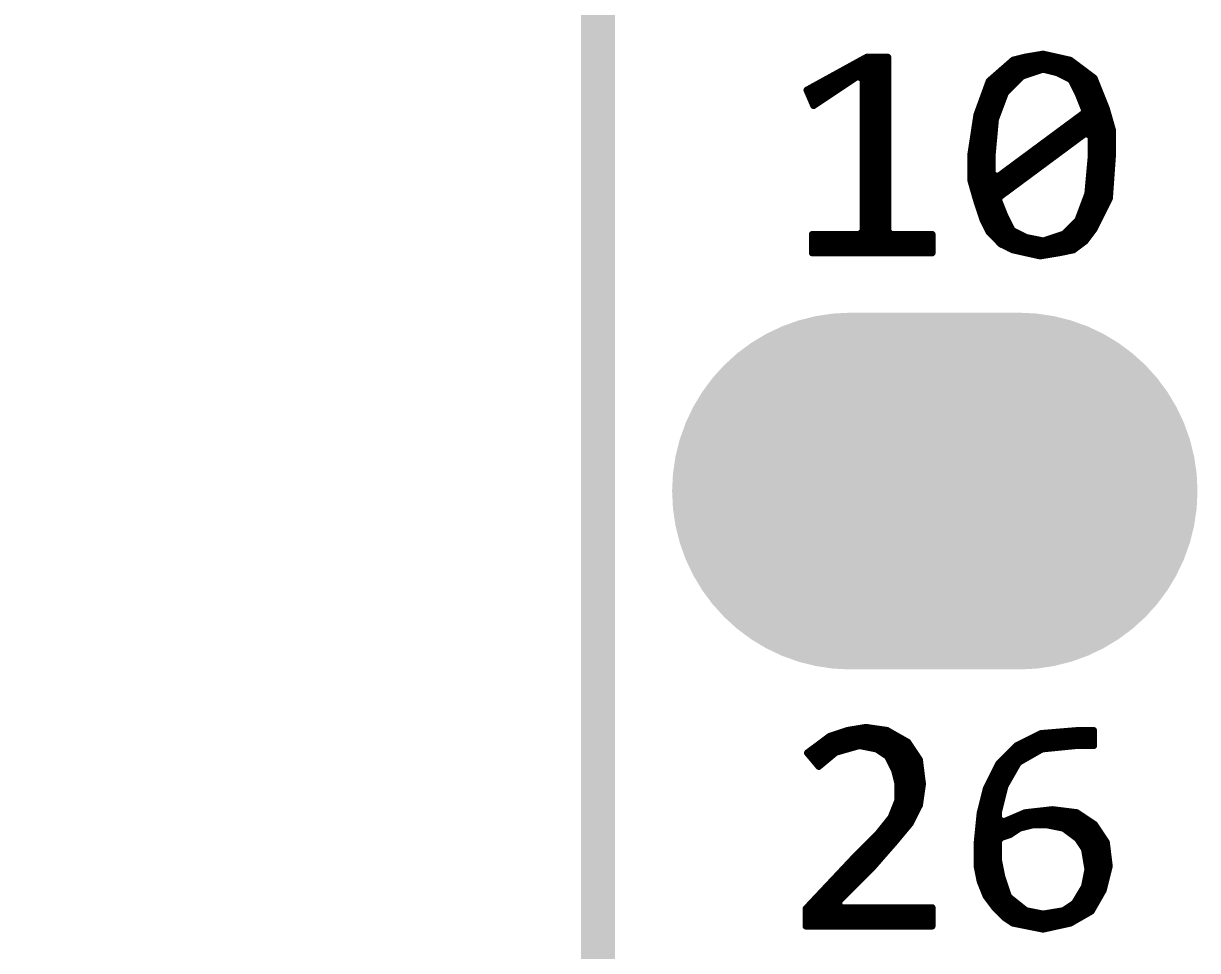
# Model space of a CAD drawing. Extents: x 18.8 to 58.3, y 22.4 to 94.7.
# Drawn here: x 23.234 to 27.661, y 47.752 to 51.249 of the extents above; entities that cross this region are included whole.
import ezdxf

# ---------------------------------------------------------------- set-up
doc = ezdxf.new("R2010")
doc.units = 0
doc.header["$MEASUREMENT"] = 0
doc.layers.get('0').update_dxf_attribs({"linetype": 'CONTINUOUS'})
doc.layers.get('Defpoints').update_dxf_attribs({"linetype": 'CONTINUOUS'})
doc.layers.add('SILKTOP_PHO', color=251, linetype='CONTINUOUS')
doc.layers.add('SOLDERTOP_PHO', color=7, linetype='CONTINUOUS')
doc.styles.get("Standard").update_dxf_attribs({"font": 'arial.ttf'})
doc.dimstyles.get("Standard").update_dxf_attribs({"dimtxt": 1.5, "dimasz": 1.5, "dimexe": 0.18, "dimexo": 0, "dimgap": 0.5, "dimtad": 0, "dimtih": 1, "dimtoh": 1, "dimzin": 0, "dimdsep": 46, "dimtxsty": 'Standard', "dimcen": 0.09, "dimadec": 0, "dimazin": 0, "dimtfac": 1, "dimtofl": 0, "dimtmove": 2, "dimatfit": 3, "dimfxl": 1, "dimtolj": 1, "dimtzin": 0, "dimarcsym": 0})

# ---------------------------------------------------------------- blocks, each defined once
blk = doc.blocks.new('ROUND_1')
at = {"const_width": 0.0127}
blk.add_lwpolyline([(-0.00635, 0, 1), (0.00635, 0, 1)], format="xyb", close=True, dxfattribs=at)
blk = doc.blocks.new('OBLONG_245')
at = {"const_width": 1.3462}
blk.add_lwpolyline([(0.3175, 0), (-0.3175, 0)], dxfattribs=at)
at = {"const_width": 0.6731}
for points in [[(-0.65405, 0, 1), (0.01905, 0, 1)], [(-0.01905, 0, 1), (0.65405, 0, 1)]]:
    blk.add_lwpolyline(points, format="xyb", close=True, dxfattribs=at)
blk = doc.blocks.new('*D70')
at = {"color": 0, "linetype": 'Continuous', "lineweight": -2}
for p, q in [((25.9319, 79.0001), (21.1826, 79.0001)), ((21.3626, 77.5001), (21.3626, 53.4664)), ((21.3626, 26.9), (21.3626, 50.9337)), ((25.9319, 25.4), (21.1826, 25.4))]:
    blk.add_line(p, q, dxfattribs=at)
at = {"color": 0, "linetype": 'Continuous'}
for points in [[(21.1126, 77.5001), (21.6126, 77.5001), (21.3626, 79.0001)], [(21.1126, 26.9), (21.6126, 26.9), (21.3626, 25.4)]]:
    blk.add_solid(points, dxfattribs=at)
at = {"layer": 'Defpoints', "color": 0, "linetype": 'Continuous'}
for p in [(25.9319, 79.0001), (21.3626, 25.4), (25.9319, 25.4)]:
    blk.add_point(p, dxfattribs=at)
at = {"color": 0, "linetype": 'Continuous', "insert": (21.3626, 52.2), "char_height": 1.5, "attachment_point": 5}
blk.add_mtext('\\A1;53.60', dxfattribs=at)

msp = doc.modelspace()

# ---------------------------------------------------------------- linework, layer by layer
at = {"layer": 'SILKTOP_PHO'}
for points, const_width in [([(25.4, 78.49997), (25.4, 25.900126)], 0.127), ([(26.413206, 51.122326), (26.1874, 50.99812)], 0.0254), ([(26.492962, 51.122326), (26.413206, 51.122326)], 0.0254), ([(26.416, 50.38344), (26.416, 51.122326)], 0.0254), ([(26.4414, 50.38344), (26.4414, 51.122326)], 0.0254), ([(26.4668, 50.38344), (26.4668, 51.122326)], 0.0254), ([(26.4922, 50.38344), (26.4922, 51.122326)], 0.0254), ([(26.492962, 50.466244), (26.492962, 51.122326)], 0.0254), ([(27.009598, 51.12258), (26.965402, 51.111404)], 0.0254), ([(27.0002, 51.05019), (27.0002, 51.12004)], 0.0254), ([(27.078432, 51.13401), (27.009598, 51.12258)], 0.0254), ([(27.0256, 51.05908), (27.0256, 51.12512)], 0.0254), ([(27.051, 51.067462), (27.051, 51.129438)], 0.0254), ([(27.0764, 51.075844), (27.0764, 51.133502)], 0.0254), ([(27.180794, 51.11115), (27.078432, 51.13401)], 0.0254), ([(27.1018, 51.07051), (27.1018, 51.128676)], 0.0254), ([(27.1272, 51.06416), (27.1272, 51.123088)], 0.0254), ([(26.3398, 51.023774), (26.3398, 51.081686)], 0.0254), ([(26.3652, 51.040792), (26.3652, 51.095656)], 0.0254), ([(26.3906, 51.051206), (26.3906, 51.109626)], 0.0254), ([(26.965402, 51.111404), (26.87447, 51.031902)], 0.0254), ([(26.924, 50.95367), (26.924, 51.075336)], 0.0254), ([(26.9494, 50.999644), (26.9494, 51.097434)], 0.0254), ([(26.9748, 51.025044), (26.9748, 51.11369)], 0.0254), ([(27.002994, 51.05146), (27.074622, 51.075336)], 0.0254), ([(27.074622, 51.075336), (27.081734, 51.07559)], 0.0254), ([(27.081734, 51.07559), (27.129486, 51.063652)], 0.0254), ([(27.1526, 51.052476), (27.1526, 51.1175)], 0.0254), ([(27.178, 51.039776), (27.178, 51.111658)], 0.0254), ([(27.271218, 51.043332), (27.180794, 51.11115)], 0.0254), ([(27.2034, 50.997358), (27.2034, 51.094132)], 0.0254), ([(27.2288, 50.93716), (27.2288, 51.075082)], 0.0254), ([(26.2128, 50.938938), (26.37917, 51.049936)], 0.0254), ([(26.2636, 50.972974), (26.2636, 51.039776)], 0.0254), ([(26.289, 50.989992), (26.289, 51.053746)], 0.0254), ([(26.3144, 51.006756), (26.3144, 51.067716)], 0.0254), ([(26.37917, 51.049936), (26.398728, 51.039522)], 0.0254), ([(26.398728, 51.039522), (26.398728, 50.466244)], 0.0254), ([(26.87447, 51.031902), (26.828242, 50.904902)], 0.0254), ([(26.8986, 50.882296), (26.8986, 51.052984)], 0.0254), ([(26.938478, 50.988722), (26.998168, 51.048412)], 0.0254), ([(26.998168, 51.048412), (27.002994, 51.05146)], 0.0254), ([(27.129486, 51.063652), (27.132026, 51.062636)], 0.0254), ([(27.132026, 51.062636), (27.179778, 51.03876)], 0.0254), ([(27.179778, 51.03876), (27.18562, 51.033172)], 0.0254), ([(27.18562, 51.033172), (27.209496, 50.98542)], 0.0254), ([(27.2542, 50.834036), (27.2542, 51.056032)], 0.0254), ([(27.317446, 50.927762), (27.271218, 51.043332)], 0.0254), ([(26.1874, 50.99812), (26.2128, 50.938938)], 0.0254), ([(26.2128, 50.939192), (26.2128, 51.011836)], 0.0254), ([(26.2382, 50.955956), (26.2382, 51.025806)], 0.0254), ([(26.8732, 50.463958), (26.8732, 51.028346)], 0.0254), ([(26.93543, 50.98415), (26.938478, 50.988722)], 0.0254), ([(27.2796, 50.490628), (27.2796, 51.02225)], 0.0254), ([(26.8478, 50.518568), (26.8478, 50.958496)], 0.0254), ([(26.899616, 50.888646), (26.93543, 50.98415)], 0.0254), ([(27.209496, 50.98542), (27.20975, 50.984404)], 0.0254), ([(27.20975, 50.984404), (27.233626, 50.924714)], 0.0254), ([(27.305, 50.541428), (27.305, 50.95875)], 0.0254), ([(26.828242, 50.904902), (26.804874, 50.751994)], 0.0254), ([(27.229562, 50.909728), (26.907236, 50.670968)], 0.0254), ([(27.2288, 50.827686), (27.2288, 50.90922)], 0.0254), ([(27.234642, 50.919888), (27.229562, 50.909728)], 0.0254), ([(27.233626, 50.924714), (27.234642, 50.919888)], 0.0254), ([(27.34056, 50.846482), (27.317446, 50.927762)], 0.0254), ([(26.8224, 50.597562), (26.8224, 50.866294)], 0.0254), ([(26.886916, 50.754026), (26.898854, 50.885344)], 0.0254), ([(26.898854, 50.885344), (26.899616, 50.888646)], 0.0254), ([(27.178, 50.790094), (27.178, 50.871628)], 0.0254), ([(27.2034, 50.80889), (27.2034, 50.890424)], 0.0254), ([(27.3304, 50.610516), (27.3304, 50.882296)], 0.0254), ([(26.915872, 50.595784), (27.238198, 50.834798)], 0.0254), ([(27.1018, 50.733706), (27.1018, 50.81524)], 0.0254), ([(27.1272, 50.752502), (27.1272, 50.834036)], 0.0254), ([(27.1526, 50.771298), (27.1526, 50.852832)], 0.0254), ([(27.238198, 50.834798), (27.258518, 50.824384)], 0.0254), ([(27.258518, 50.824384), (27.258518, 50.740818)], 0.0254), ([(27.34056, 50.753264), (27.34056, 50.846482)], 0.0254), ([(27.051, 50.69586), (27.051, 50.777648)], 0.0254), ([(27.0764, 50.714656), (27.0764, 50.796444)], 0.0254), ([(26.804874, 50.751994), (26.804874, 50.65903)], 0.0254), ([(26.886916, 50.752756), (26.886916, 50.754026)], 0.0254), ([(26.886916, 50.681128), (26.886916, 50.752756)], 0.0254), ([(26.9748, 50.639472), (26.9748, 50.721006)], 0.0254), ([(27.0002, 50.658268), (27.0002, 50.740056)], 0.0254), ([(27.0256, 50.677064), (27.0256, 50.758852)], 0.0254), ([(27.258518, 50.739802), (27.24658, 50.608484)], 0.0254), ([(27.258518, 50.740818), (27.258518, 50.739802)], 0.0254), ([(27.328876, 50.58918), (27.34056, 50.753264)], 0.0254), ([(26.907236, 50.670968), (26.886916, 50.681128)], 0.0254), ([(26.924, 50.60188), (26.924, 50.683414)], 0.0254), ([(26.9494, 50.620676), (26.9494, 50.70221)], 0.0254), ([(27.2542, 50.45075), (27.2542, 50.692558)], 0.0254), ([(26.804874, 50.65903), (26.828242, 50.577496)], 0.0254), ([(26.8986, 50.437542), (26.8986, 50.668428)], 0.0254), ([(26.910792, 50.585624), (26.915872, 50.595784)], 0.0254), ([(27.245818, 50.605182), (27.210004, 50.509678)], 0.0254), ([(27.24658, 50.608484), (27.245818, 50.605182)], 0.0254), ([(27.27071, 50.473102), (27.328876, 50.58918)], 0.0254), ([(26.828242, 50.577496), (26.85161, 50.506884)], 0.0254), ([(26.911554, 50.581052), (26.910792, 50.585624)], 0.0254), ([(26.93543, 50.521362), (26.911554, 50.581052)], 0.0254), ([(26.924, 50.414428), (26.924, 50.550064)], 0.0254), ([(27.2288, 50.42154), (27.2288, 50.559716)], 0.0254), ([(26.85161, 50.506884), (26.874216, 50.461926)], 0.0254), ([(26.935938, 50.520346), (26.93543, 50.521362)], 0.0254), ([(26.959814, 50.472594), (26.935938, 50.520346)], 0.0254), ([(27.206956, 50.505106), (27.159204, 50.457354)], 0.0254), ([(27.2034, 50.40249), (27.2034, 50.501296)], 0.0254), ([(27.210004, 50.509678), (27.206956, 50.505106)], 0.0254), ([(26.398728, 50.466244), (26.386028, 50.453544)], 0.0254), ([(26.505662, 50.453544), (26.492962, 50.466244)], 0.0254), ([(26.874216, 50.461926), (26.91892, 50.416968)], 0.0254), ([(26.9494, 50.401728), (26.9494, 50.493422)], 0.0254), ([(26.965656, 50.466752), (26.959814, 50.472594)], 0.0254), ([(27.013408, 50.442876), (26.965656, 50.466752)], 0.0254), ([(26.9748, 50.39233), (26.9748, 50.46218)], 0.0254), ([(27.159204, 50.457354), (27.154378, 50.454306)], 0.0254), ([(27.178, 50.391568), (27.178, 50.475896)], 0.0254), ([(27.236674, 50.427636), (27.27071, 50.473102)], 0.0254), ([(26.386028, 50.453544), (26.20772, 50.453544)], 0.0254), ([(26.20772, 50.453544), (26.20772, 50.38344)], 0.0254), ([(26.2128, 50.38344), (26.2128, 50.453544)], 0.0254), ([(26.2382, 50.38344), (26.2382, 50.453544)], 0.0254), ([(26.2636, 50.38344), (26.2636, 50.453544)], 0.0254), ([(26.289, 50.38344), (26.289, 50.453544)], 0.0254), ([(26.3144, 50.38344), (26.3144, 50.453544)], 0.0254), ([(26.3398, 50.38344), (26.3398, 50.453544)], 0.0254), ([(26.3652, 50.38344), (26.3652, 50.453544)], 0.0254), ([(26.3906, 50.38344), (26.3906, 50.454306)], 0.0254), ([(26.660094, 50.453544), (26.505662, 50.453544)], 0.0254), ([(26.5176, 50.38344), (26.5176, 50.453544)], 0.0254), ([(26.543, 50.38344), (26.543, 50.453544)], 0.0254), ([(26.5684, 50.38344), (26.5684, 50.453544)], 0.0254), ([(26.5938, 50.38344), (26.5938, 50.453544)], 0.0254), ([(26.6192, 50.38344), (26.6192, 50.453544)], 0.0254), ([(26.6446, 50.38344), (26.6446, 50.453544)], 0.0254), ([(26.660094, 50.38344), (26.660094, 50.453544)], 0.0254), ([(26.91892, 50.416968), (26.963624, 50.39487)], 0.0254), ([(27.0002, 50.386488), (27.0002, 50.44948)], 0.0254), ([(27.016456, 50.44186), (27.013408, 50.442876)], 0.0254), ([(27.076146, 50.429922), (27.016456, 50.44186)], 0.0254), ([(27.0256, 50.3809), (27.0256, 50.440082)], 0.0254), ([(27.051, 50.375312), (27.051, 50.435002)], 0.0254), ([(27.08275, 50.43043), (27.076146, 50.429922)], 0.0254), ([(27.0764, 50.37328), (27.0764, 50.429922)], 0.0254), ([(27.154378, 50.454306), (27.08275, 50.43043)], 0.0254), ([(27.1018, 50.377598), (27.1018, 50.43678)], 0.0254), ([(27.1272, 50.381662), (27.1272, 50.445162)], 0.0254), ([(27.1526, 50.386488), (27.1526, 50.453544)], 0.0254), ([(27.192732, 50.394616), (27.236674, 50.427636)], 0.0254), ([(26.20772, 50.38344), (26.660094, 50.38344)], 0.0254), ([(26.963624, 50.39487), (27.067002, 50.371756)], 0.0254), ([(27.067002, 50.371756), (27.13609, 50.383186)], 0.0254), ([(27.13609, 50.383186), (27.192732, 50.394616)], 0.0254), ([(26.272744, 48.55972), (26.189432, 48.497236)], 0.0254), ([(26.2636, 48.471582), (26.2636, 48.552862)], 0.0254), ([(26.341578, 48.58258), (26.272744, 48.55972)], 0.0254), ([(26.289, 48.492664), (26.289, 48.565054)], 0.0254), ([(26.3144, 48.504094), (26.3144, 48.573436)], 0.0254), ([(26.3398, 48.511206), (26.3398, 48.582072)], 0.0254), ([(26.410158, 48.59401), (26.341578, 48.58258)], 0.0254), ([(26.3652, 48.518572), (26.3652, 48.58639)], 0.0254), ([(26.3906, 48.523398), (26.3906, 48.590708)], 0.0254), ([(26.489406, 48.58258), (26.410158, 48.59401)], 0.0254), ([(26.416, 48.518318), (26.416, 48.593248)], 0.0254), ([(26.4414, 48.513238), (26.4414, 48.589438)], 0.0254), ([(26.4668, 48.500792), (26.4668, 48.585882)], 0.0254), ([(26.5684, 48.537622), (26.489406, 48.58258)], 0.0254), ([(26.4922, 48.482504), (26.4922, 48.581056)], 0.0254), ([(26.5176, 48.431704), (26.5176, 48.566578)], 0.0254), ([(26.543, 48.189388), (26.543, 48.5521)], 0.0254), ([(27.070304, 48.570642), (26.97861, 48.524668)], 0.0254), ([(27.051, 48.498252), (27.051, 48.56099)], 0.0254), ([(27.210512, 48.582326), (27.070304, 48.570642)], 0.0254), ([(27.0764, 48.511968), (27.0764, 48.57115)], 0.0254), ([(27.1018, 48.514508), (27.1018, 48.573182)], 0.0254), ([(27.1272, 48.517048), (27.1272, 48.575214)], 0.0254), ([(27.1526, 48.519588), (27.1526, 48.5775)], 0.0254), ([(27.178, 48.522128), (27.178, 48.579532)], 0.0254), ([(27.2034, 48.52416), (27.2034, 48.581564)], 0.0254), ([(27.268932, 48.582326), (27.210512, 48.582326)], 0.0254), ([(27.2288, 48.52416), (27.2288, 48.582326)], 0.0254), ([(27.2542, 48.52416), (27.2542, 48.582326)], 0.0254), ([(27.268932, 48.52416), (27.268932, 48.582326)], 0.0254), ([(26.2128, 48.469296), (26.2128, 48.514762)], 0.0254), ([(26.2382, 48.450246), (26.2382, 48.533812)], 0.0254), ([(26.29916, 48.499776), (26.382726, 48.523652)], 0.0254), ([(26.382726, 48.523652), (26.388568, 48.523906)], 0.0254), ([(26.388568, 48.523906), (26.448258, 48.511968)], 0.0254), ([(26.448258, 48.511968), (26.45283, 48.509936)], 0.0254), ([(26.45283, 48.509936), (26.488644, 48.48606)], 0.0254), ([(26.612596, 48.471074), (26.5684, 48.537622)], 0.0254), ([(26.5684, 48.219868), (26.5684, 48.537368)], 0.0254), ([(26.97861, 48.524668), (26.91003, 48.456088)], 0.0254), ([(26.9748, 48.44161), (26.9748, 48.520858)], 0.0254), ([(26.98877, 48.462692), (27.072336, 48.510444)], 0.0254), ([(27.0002, 48.469296), (27.0002, 48.53559)], 0.0254), ([(27.0256, 48.483774), (27.0256, 48.54829)], 0.0254), ([(27.072336, 48.510444), (27.077416, 48.511968)], 0.0254), ([(27.077416, 48.511968), (27.196796, 48.523906)], 0.0254), ([(27.196796, 48.523906), (27.198066, 48.52416)], 0.0254), ([(27.198066, 48.52416), (27.268932, 48.52416)], 0.0254), ([(26.189432, 48.497236), (26.232612, 48.445674)], 0.0254), ([(26.232612, 48.445674), (26.294334, 48.497236)], 0.0254), ([(26.294334, 48.497236), (26.29916, 48.499776)], 0.0254), ([(26.488644, 48.48606), (26.492962, 48.481234)], 0.0254), ([(26.492962, 48.481234), (26.516838, 48.433482)], 0.0254), ([(26.5938, 48.26254), (26.5938, 48.499268)], 0.0254), ([(26.624026, 48.380142), (26.612596, 48.471074)], 0.0254), ([(26.924, 48.327056), (26.924, 48.470058)], 0.0254), ([(26.9494, 48.39716), (26.9494, 48.495458)], 0.0254), ([(26.516838, 48.433482), (26.517854, 48.430942)], 0.0254), ([(26.517854, 48.430942), (26.529792, 48.38319)], 0.0254), ([(26.6192, 48.346106), (26.6192, 48.419004)], 0.0254), ([(26.91003, 48.456088), (26.863802, 48.363632)], 0.0254), ([(26.8986, 47.90948), (26.8986, 48.433228)], 0.0254), ([(26.936192, 48.3743), (26.983944, 48.457866)], 0.0254), ([(26.983944, 48.457866), (26.98877, 48.462692)], 0.0254), ([(26.529792, 48.38319), (26.5303, 48.379888)], 0.0254), ([(26.5303, 48.379888), (26.5303, 48.320198)], 0.0254), ([(26.612596, 48.300132), (26.624026, 48.380142)], 0.0254), ([(26.8732, 47.942754), (26.8732, 48.382428)], 0.0254), ([(26.934922, 48.371252), (26.936192, 48.3743)], 0.0254), ([(26.863802, 48.363632), (26.840434, 48.270414)], 0.0254), ([(26.911046, 48.275494), (26.934922, 48.371252)], 0.0254), ([(26.529284, 48.315626), (26.505408, 48.255936)], 0.0254), ([(26.5176, 48.158908), (26.5176, 48.286416)], 0.0254), ([(26.5303, 48.320198), (26.529284, 48.315626)], 0.0254), ([(26.578306, 48.231806), (26.612596, 48.300132)], 0.0254), ([(26.8478, 47.994316), (26.8478, 48.299624)], 0.0254), ([(26.50363, 48.252634), (26.455878, 48.192944)], 0.0254), ([(26.505408, 48.255936), (26.50363, 48.252634)], 0.0254), ([(26.840434, 48.270414), (26.82875, 48.152558)], 0.0254), ([(26.910792, 48.272446), (26.911046, 48.275494)], 0.0254), ([(26.910792, 48.24857), (26.910792, 48.272446)], 0.0254), ([(26.928572, 48.236886), (26.910792, 48.24857)], 0.0254), ([(27.01036, 48.271938), (26.928572, 48.236886)], 0.0254), ([(26.9494, 48.187102), (26.9494, 48.24603)], 0.0254), ([(26.9748, 48.202596), (26.9748, 48.256952)], 0.0254), ([(27.0002, 48.215296), (27.0002, 48.26762)], 0.0254), ([(27.1145, 48.283622), (27.01036, 48.271938)], 0.0254), ([(27.0256, 48.221646), (27.0256, 48.273716)], 0.0254), ([(27.051, 48.225456), (27.051, 48.27651)], 0.0254), ([(27.0764, 48.225456), (27.0764, 48.279304)], 0.0254), ([(27.1018, 48.223678), (27.1018, 48.282352)], 0.0254), ([(27.205432, 48.272192), (27.1145, 48.283622)], 0.0254), ([(27.1272, 48.218598), (27.1272, 48.282098)], 0.0254), ([(27.1526, 48.213518), (27.1526, 48.278796)], 0.0254), ([(27.178, 48.195992), (27.178, 48.275748)], 0.0254), ([(27.2034, 48.176942), (27.2034, 48.272446)], 0.0254), ([(27.272488, 48.227488), (27.205432, 48.272192)], 0.0254), ([(27.2288, 48.14189), (27.2288, 48.256698)], 0.0254), ([(26.4668, 48.100742), (26.4668, 48.20666)], 0.0254), ([(26.4922, 48.129952), (26.4922, 48.23841)], 0.0254), ([(26.519632, 48.161448), (26.578306, 48.231806)], 0.0254), ([(26.924, 48.17872), (26.924, 48.23587)], 0.0254), ([(26.953718, 48.188626), (26.988008, 48.211486)], 0.0254), ([(26.988008, 48.211486), (26.992072, 48.213264)], 0.0254), ([(26.992072, 48.213264), (27.039824, 48.225202)], 0.0254), ([(27.039824, 48.225202), (27.042872, 48.225456)], 0.0254), ([(27.042872, 48.225456), (27.090624, 48.225456)], 0.0254), ([(27.090624, 48.225456), (27.093164, 48.225202)], 0.0254), ([(27.093164, 48.225202), (27.152854, 48.213264)], 0.0254), ([(27.152854, 48.213264), (27.157934, 48.210978)], 0.0254), ([(27.157934, 48.210978), (27.205686, 48.175164)], 0.0254), ([(27.2542, 47.896272), (27.2542, 48.23968)], 0.0254), ([(27.317192, 48.160432), (27.272488, 48.227488)], 0.0254), ([(27.2796, 47.933356), (27.2796, 48.21682)], 0.0254), ([(26.454862, 48.191928), (26.371296, 48.108362)], 0.0254), ([(26.416, 48.045624), (26.416, 48.153066)], 0.0254), ([(26.436574, 48.066198), (26.519632, 48.161448)], 0.0254), ([(26.4414, 48.071786), (26.4414, 48.178466)], 0.0254), ([(26.455878, 48.192944), (26.454862, 48.191928)], 0.0254), ([(26.910792, 48.165004), (26.919428, 48.177196)], 0.0254), ([(26.910792, 48.093376), (26.910792, 48.165004)], 0.0254), ([(26.919428, 48.177196), (26.953718, 48.188626)], 0.0254), ([(27.205686, 48.175164), (27.208734, 48.172116)], 0.0254), ([(27.208734, 48.172116), (27.23261, 48.136302)], 0.0254), ([(27.305, 47.977806), (27.305, 48.17872)], 0.0254), ([(27.328368, 48.070262), (27.317192, 48.160432)], 0.0254), ([(26.3906, 48.020224), (26.3906, 48.127666)], 0.0254), ([(26.82875, 48.152558), (26.82875, 48.07077)], 0.0254), ([(27.23261, 48.136302), (27.234388, 48.131222)], 0.0254), ([(27.234388, 48.131222), (27.246326, 48.059594)], 0.0254), ([(26.371296, 48.108362), (26.183844, 47.909226)], 0.0254), ([(26.30551, 47.935134), (26.436574, 48.066198)], 0.0254), ([(26.3398, 47.969424), (26.3398, 48.074834)], 0.0254), ([(26.3652, 47.994824), (26.3652, 48.102012)], 0.0254), ([(26.82875, 48.07077), (26.84018, 48.013366)], 0.0254), ([(26.911046, 48.090836), (26.910792, 48.093376)], 0.0254), ([(26.922984, 48.031146), (26.911046, 48.090836)], 0.0254), ([(27.305508, 47.978822), (27.328368, 48.070262)], 0.0254), ([(26.289, 47.84344), (26.289, 48.020986)], 0.0254), ([(26.3144, 47.944024), (26.3144, 48.04791)], 0.0254), ([(26.923238, 48.029622), (26.922984, 48.031146)], 0.0254), ([(26.947114, 47.957994), (26.923238, 48.029622)], 0.0254), ([(26.924, 47.88408), (26.924, 48.027844)], 0.0254), ([(27.246326, 48.055022), (27.234388, 47.995332)], 0.0254), ([(27.246326, 48.059594), (27.24658, 48.057562)], 0.0254), ([(27.24658, 48.057562), (27.246326, 48.055022)], 0.0254), ([(26.2636, 47.84344), (26.2636, 47.994062)], 0.0254), ([(26.84018, 48.013366), (26.86304, 47.95647)], 0.0254), ([(27.232864, 47.991268), (27.19705, 47.931578)], 0.0254), ([(27.2288, 47.881794), (27.2288, 47.984664)], 0.0254), ([(27.234388, 47.995332), (27.232864, 47.991268)], 0.0254), ([(27.260296, 47.899828), (27.305508, 47.978822)], 0.0254), ([(26.2128, 47.84344), (26.2128, 47.93996)], 0.0254), ([(26.2382, 47.84344), (26.2382, 47.966884)], 0.0254), ([(26.3144, 47.913544), (26.30551, 47.935134)], 0.0254), ([(26.86304, 47.95647), (26.89733, 47.91075)], 0.0254), ([(26.951432, 47.952152), (26.947114, 47.957994)], 0.0254), ([(26.9494, 47.864522), (26.9494, 47.954184)], 0.0254), ([(27.011122, 47.9044), (26.951432, 47.952152)], 0.0254), ([(26.9748, 47.852584), (26.9748, 47.933356)], 0.0254), ([(27.19705, 47.931578), (27.19324, 47.927768)], 0.0254), ([(27.2034, 47.867062), (27.2034, 47.942246)], 0.0254), ([(26.183844, 47.909226), (26.183844, 47.84344)], 0.0254), ([(26.1874, 47.84344), (26.1874, 47.913036)], 0.0254), ([(26.660094, 47.913544), (26.3144, 47.913544)], 0.0254), ([(26.3144, 47.84344), (26.3144, 47.913544)], 0.0254), ([(26.3398, 47.84344), (26.3398, 47.913544)], 0.0254), ([(26.3652, 47.84344), (26.3652, 47.913544)], 0.0254), ([(26.3906, 47.84344), (26.3906, 47.913544)], 0.0254), ([(26.416, 47.84344), (26.416, 47.913544)], 0.0254), ([(26.4414, 47.84344), (26.4414, 47.913544)], 0.0254), ([(26.4668, 47.84344), (26.4668, 47.913544)], 0.0254), ([(26.4922, 47.84344), (26.4922, 47.913544)], 0.0254), ([(26.5176, 47.84344), (26.5176, 47.913544)], 0.0254), ([(26.543, 47.84344), (26.543, 47.913544)], 0.0254), ([(26.5684, 47.84344), (26.5684, 47.913544)], 0.0254), ([(26.5938, 47.84344), (26.5938, 47.913544)], 0.0254), ([(26.6192, 47.84344), (26.6192, 47.913544)], 0.0254), ([(26.6446, 47.84344), (26.6446, 47.913544)], 0.0254), ([(26.660094, 47.84344), (26.660094, 47.913544)], 0.0254), ([(26.89733, 47.91075), (26.93162, 47.87646)], 0.0254), ([(27.0002, 47.847504), (27.0002, 47.913036)], 0.0254), ([(27.016456, 47.90186), (27.011122, 47.9044)], 0.0254), ([(27.076146, 47.889922), (27.016456, 47.90186)], 0.0254), ([(27.0256, 47.842424), (27.0256, 47.900082)], 0.0254), ([(27.051, 47.837344), (27.051, 47.895002)], 0.0254), ([(27.080718, 47.889922), (27.076146, 47.889922)], 0.0254), ([(27.0764, 47.832264), (27.0764, 47.889922)], 0.0254), ([(27.152346, 47.90186), (27.080718, 47.889922)], 0.0254), ([(27.1018, 47.836836), (27.1018, 47.893478)], 0.0254), ([(27.1272, 47.842678), (27.1272, 47.897542)], 0.0254), ([(27.157426, 47.903892), (27.152346, 47.90186)], 0.0254), ([(27.1526, 47.848266), (27.1526, 47.90186)], 0.0254), ([(27.19324, 47.927768), (27.157426, 47.903892)], 0.0254), ([(27.178, 47.853854), (27.178, 47.917608)], 0.0254), ([(27.181556, 47.854616), (27.260296, 47.899828)], 0.0254), ([(26.183844, 47.84344), (26.660094, 47.84344)], 0.0254), ([(26.93162, 47.87646), (26.964132, 47.854616)], 0.0254), ([(26.964132, 47.854616), (27.078432, 47.831756)], 0.0254), ([(27.078432, 47.831756), (27.181556, 47.854616)], 0.0254)]:
    msp.add_lwpolyline(points, dxfattribs=dict(at, const_width=const_width))
at = {"layer": 'SOLDERTOP_PHO', "const_width": 0.127}
msp.add_lwpolyline([(25.4, 78.49997), (25.4, 25.900126)], dxfattribs=at)

# ---------------------------------------------------------------- block references
at = {"layer": 'SILKTOP_PHO'}
for p in [(26.413206, 51.122326), (26.416, 51.122326), (26.4414, 51.122326), (26.4668, 51.122326), (26.4922, 51.122326), (26.492962, 51.122326), (27.0002, 51.12004), (27.009598, 51.12258), (27.0256, 51.12512), (27.051, 51.129438), (27.0764, 51.133502), (27.078432, 51.13401), (27.1018, 51.128676), (27.1272, 51.123088), (26.3398, 51.081686), (26.3652, 51.095656), (26.3906, 51.109626), (26.924, 51.075336), (26.9494, 51.097434), (26.965402, 51.111404), (26.9748, 51.11369), (27.074622, 51.075336), (27.0764, 51.075844), (27.081734, 51.07559), (27.1526, 51.1175), (27.178, 51.111658), (27.180794, 51.11115), (27.2034, 51.094132), (27.2288, 51.075082), (26.2636, 51.039776), (26.289, 51.053746), (26.3144, 51.067716), (26.3652, 51.040792), (26.37917, 51.049936), (26.3906, 51.051206), (26.398728, 51.039522), (26.87447, 51.031902), (26.8986, 51.052984), (26.998168, 51.048412), (27.0002, 51.05019), (27.002994, 51.05146), (27.0256, 51.05908), (27.051, 51.067462), (27.1018, 51.07051), (27.1272, 51.06416), (27.129486, 51.063652), (27.132026, 51.062636), (27.1526, 51.052476), (27.178, 51.039776), (27.179778, 51.03876), (27.18562, 51.033172), (27.2542, 51.056032), (27.271218, 51.043332), (26.1874, 50.99812), (26.2128, 51.011836), (26.2382, 51.025806), (26.289, 50.989992), (26.3144, 51.006756), (26.3398, 51.023774), (26.8732, 51.028346), (26.938478, 50.988722), (26.9494, 50.999644), (26.9748, 51.025044), (27.2034, 50.997358), (27.2796, 51.02225), (26.2382, 50.955956), (26.2636, 50.972974), (26.8478, 50.958496), (26.924, 50.95367), (26.93543, 50.98415), (27.209496, 50.98542), (27.20975, 50.984404), (27.305, 50.95875), (26.2128, 50.939192), (26.2128, 50.938938), (26.828242, 50.904902), (27.2288, 50.93716), (27.2288, 50.90922), (27.229562, 50.909728), (27.233626, 50.924714), (27.234642, 50.919888), (27.234642, 50.919888), (27.317446, 50.927762), (26.8224, 50.866294), (26.8986, 50.882296), (26.898854, 50.885344), (26.899616, 50.888646), (27.178, 50.871628), (27.2034, 50.890424), (27.3304, 50.882296), (27.1018, 50.81524), (27.1272, 50.834036), (27.1526, 50.852832), (27.2288, 50.827686), (27.238198, 50.834798), (27.2542, 50.834036), (27.258518, 50.824384), (27.258518, 50.824384), (27.34056, 50.846482), (27.34056, 50.846482), (27.051, 50.777648), (27.0764, 50.796444), (27.1526, 50.771298), (27.178, 50.790094), (27.2034, 50.80889), (26.804874, 50.751994), (26.886916, 50.754026), (26.886916, 50.752756), (26.9748, 50.721006), (27.0002, 50.740056), (27.0256, 50.758852), (27.1018, 50.733706), (27.1272, 50.752502), (27.258518, 50.740818), (27.258518, 50.739802), (27.34056, 50.753264), (26.886916, 50.681128), (26.924, 50.683414), (26.9494, 50.70221), (27.0256, 50.677064), (27.051, 50.69586), (27.0764, 50.714656), (27.2542, 50.692558), (26.804874, 50.65903), (26.8986, 50.668428), (26.907236, 50.670968), (26.9748, 50.639472), (27.0002, 50.658268), (26.8224, 50.597562), (26.915872, 50.595784), (26.924, 50.60188), (26.9494, 50.620676), (27.245818, 50.605182), (27.24658, 50.608484), (27.328876, 50.58918), (27.3304, 50.610516), (26.828242, 50.577496), (26.910792, 50.585624), (26.911554, 50.581052), (26.924, 50.550064), (27.2288, 50.559716), (26.8478, 50.518568), (26.85161, 50.506884), (26.93543, 50.521362), (26.935938, 50.520346), (27.2034, 50.501296), (27.206956, 50.505106), (27.210004, 50.509678), (27.305, 50.541428), (26.398728, 50.466244), (26.492962, 50.466244), (26.8732, 50.463958), (26.874216, 50.461926), (26.9494, 50.493422), (26.959814, 50.472594), (26.965656, 50.466752), (26.9748, 50.46218), (27.159204, 50.457354), (27.178, 50.475896), (27.27071, 50.473102), (27.2796, 50.490628), (26.20772, 50.453544), (26.2128, 50.453544), (26.2382, 50.453544), (26.2636, 50.453544), (26.289, 50.453544), (26.3144, 50.453544), (26.3398, 50.453544), (26.3652, 50.453544), (26.386028, 50.453544), (26.3906, 50.454306), (26.505662, 50.453544), (26.5176, 50.453544), (26.543, 50.453544), (26.5684, 50.453544), (26.5938, 50.453544), (26.6192, 50.453544), (26.6446, 50.453544), (26.660094, 50.453544), (26.660094, 50.453544), (26.8986, 50.437542), (26.91892, 50.416968), (26.924, 50.414428), (27.0002, 50.44948), (27.013408, 50.442876), (27.016456, 50.44186), (27.0256, 50.440082), (27.051, 50.435002), (27.076146, 50.429922), (27.0764, 50.429922), (27.08275, 50.43043), (27.1018, 50.43678), (27.1272, 50.445162), (27.1526, 50.453544), (27.154378, 50.454306), (27.2288, 50.42154), (27.236674, 50.427636), (27.2542, 50.45075), (26.20772, 50.38344), (26.2128, 50.38344), (26.2382, 50.38344), (26.2636, 50.38344), (26.289, 50.38344), (26.3144, 50.38344), (26.3398, 50.38344), (26.3652, 50.38344), (26.3906, 50.38344), (26.416, 50.38344), (26.4414, 50.38344), (26.4668, 50.38344), (26.4922, 50.38344), (26.5176, 50.38344), (26.543, 50.38344), (26.5684, 50.38344), (26.5938, 50.38344), (26.6192, 50.38344), (26.6446, 50.38344), (26.660094, 50.38344), (26.9494, 50.401728), (26.963624, 50.39487), (26.9748, 50.39233), (27.0002, 50.386488), (27.0256, 50.3809), (27.051, 50.375312), (27.067002, 50.371756), (27.0764, 50.37328), (27.1018, 50.377598), (27.1272, 50.381662), (27.13609, 50.383186), (27.1526, 50.386488), (27.178, 50.391568), (27.192732, 50.394616), (27.2034, 50.40249), (26.2636, 48.552862), (26.272744, 48.55972), (26.289, 48.565054), (26.3144, 48.573436), (26.3398, 48.582072), (26.341578, 48.58258), (26.3652, 48.58639), (26.3906, 48.590708), (26.410158, 48.59401), (26.416, 48.593248), (26.4414, 48.589438), (26.4668, 48.585882), (26.489406, 48.58258), (26.4922, 48.581056), (26.5176, 48.566578), (26.543, 48.5521), (27.051, 48.56099), (27.070304, 48.570642), (27.0764, 48.57115), (27.1018, 48.573182), (27.1272, 48.575214), (27.1526, 48.5775), (27.178, 48.579532), (27.2034, 48.581564), (27.210512, 48.582326), (27.2288, 48.582326), (27.2542, 48.582326), (27.268932, 48.582326), (26.2128, 48.514762), (26.2382, 48.533812), (26.3398, 48.511206), (26.3652, 48.518572), (26.382726, 48.523652), (26.388568, 48.523906), (26.3906, 48.523398), (26.416, 48.518318), (26.4414, 48.513238), (26.448258, 48.511968), (26.45283, 48.509936), (26.5684, 48.537622), (26.5684, 48.537368), (26.9748, 48.520858), (26.97861, 48.524668), (27.0002, 48.53559), (27.0256, 48.54829), (27.072336, 48.510444), (27.0764, 48.511968), (27.077416, 48.511968), (27.1018, 48.514508), (27.1272, 48.517048), (27.1526, 48.519588), (27.178, 48.522128), (27.196796, 48.523906), (27.198066, 48.52416), (27.2034, 48.52416), (27.2288, 48.52416), (27.2542, 48.52416), (27.268932, 48.52416), (26.189432, 48.497236), (26.2128, 48.469296), (26.2636, 48.471582), (26.289, 48.492664), (26.294334, 48.497236), (26.29916, 48.499776), (26.3144, 48.504094), (26.4668, 48.500792), (26.488644, 48.48606), (26.4922, 48.482504), (26.492962, 48.481234), (26.5938, 48.499268), (26.612596, 48.471074), (26.924, 48.470058), (26.9494, 48.495458), (27.0002, 48.469296), (27.0256, 48.483774), (27.051, 48.498252), (26.232612, 48.445674), (26.2382, 48.450246), (26.516838, 48.433482), (26.5176, 48.431704), (26.517854, 48.430942), (26.6192, 48.419004), (26.8986, 48.433228), (26.91003, 48.456088), (26.9748, 48.44161), (26.983944, 48.457866), (26.98877, 48.462692), (26.529792, 48.38319), (26.5303, 48.379888), (26.624026, 48.380142), (26.8732, 48.382428), (26.936192, 48.3743), (26.9494, 48.39716), (26.6192, 48.346106), (26.863802, 48.363632), (26.934922, 48.371252), (26.5176, 48.286416), (26.529284, 48.315626), (26.5303, 48.320198), (26.612596, 48.300132), (26.8478, 48.299624), (26.924, 48.327056), (26.50363, 48.252634), (26.505408, 48.255936), (26.5938, 48.26254), (26.840434, 48.270414), (26.910792, 48.272446), (26.910792, 48.24857), (26.911046, 48.275494), (26.9494, 48.24603), (26.9748, 48.256952), (27.0002, 48.26762), (27.01036, 48.271938), (27.01036, 48.271938), (27.0256, 48.273716), (27.051, 48.27651), (27.0764, 48.279304), (27.1018, 48.282352), (27.1145, 48.283622), (27.1272, 48.282098), (27.1526, 48.278796), (27.178, 48.275748), (27.2034, 48.272446), (27.205432, 48.272192), (27.2288, 48.256698), (26.4668, 48.20666), (26.4922, 48.23841), (26.5684, 48.219868), (26.578306, 48.231806), (26.924, 48.23587), (26.928572, 48.236886), (26.9748, 48.202596), (26.988008, 48.211486), (26.992072, 48.213264), (27.0002, 48.215296), (27.0256, 48.221646), (27.039824, 48.225202), (27.042872, 48.225456), (27.051, 48.225456), (27.0764, 48.225456), (27.090624, 48.225456), (27.093164, 48.225202), (27.1018, 48.223678), (27.1272, 48.218598), (27.1526, 48.213518), (27.152854, 48.213264), (27.157934, 48.210978), (27.2542, 48.23968), (27.272488, 48.227488), (27.2796, 48.21682), (26.416, 48.153066), (26.4414, 48.178466), (26.454862, 48.191928), (26.455878, 48.192944), (26.5176, 48.158908), (26.519632, 48.161448), (26.543, 48.189388), (26.910792, 48.165004), (26.919428, 48.177196), (26.924, 48.17872), (26.9494, 48.187102), (26.953718, 48.188626), (27.178, 48.195992), (27.2034, 48.176942), (27.205686, 48.175164), (27.208734, 48.172116), (27.305, 48.17872), (27.317192, 48.160432), (26.3906, 48.127666), (26.4922, 48.129952), (26.82875, 48.152558), (27.2288, 48.14189), (27.23261, 48.136302), (27.234388, 48.131222), (26.3398, 48.074834), (26.3652, 48.102012), (26.371296, 48.108362), (26.436574, 48.066198), (26.4414, 48.071786), (26.4668, 48.100742), (26.82875, 48.07077), (26.910792, 48.093376), (26.911046, 48.090836), (27.328368, 48.070262), (27.328368, 48.070262), (26.289, 48.020986), (26.3144, 48.04791), (26.3906, 48.020224), (26.416, 48.045624), (26.922984, 48.031146), (26.923238, 48.029622), (26.924, 48.027844), (27.246326, 48.059594), (27.246326, 48.055022), (27.24658, 48.057562), (27.24658, 48.057562), (26.2636, 47.994062), (26.3652, 47.994824), (26.84018, 48.013366), (26.8478, 47.994316), (27.2288, 47.984664), (27.232864, 47.991268), (27.234388, 47.995332), (27.305, 47.977806), (27.305508, 47.978822), (26.2128, 47.93996), (26.2382, 47.966884), (26.30551, 47.935134), (26.3144, 47.944024), (26.3398, 47.969424), (26.86304, 47.95647), (26.8732, 47.942754), (26.947114, 47.957994), (26.9494, 47.954184), (26.951432, 47.952152), (26.9748, 47.933356), (27.19705, 47.931578), (27.2034, 47.942246), (27.2796, 47.933356), (26.183844, 47.909226), (26.1874, 47.913036), (26.3144, 47.913544), (26.3144, 47.913544), (26.3398, 47.913544), (26.3652, 47.913544), (26.3906, 47.913544), (26.416, 47.913544), (26.4414, 47.913544), (26.4668, 47.913544), (26.4922, 47.913544), (26.5176, 47.913544), (26.543, 47.913544), (26.5684, 47.913544), (26.5938, 47.913544), (26.6192, 47.913544), (26.6446, 47.913544), (26.660094, 47.913544), (26.660094, 47.913544), (26.89733, 47.91075), (26.8986, 47.90948), (27.0002, 47.913036), (27.011122, 47.9044), (27.016456, 47.90186), (27.0256, 47.900082), (27.051, 47.895002), (27.076146, 47.889922), (27.0764, 47.889922), (27.080718, 47.889922), (27.1018, 47.893478), (27.1272, 47.897542), (27.152346, 47.90186), (27.1526, 47.90186), (27.157426, 47.903892), (27.178, 47.917608), (27.19324, 47.927768), (27.2542, 47.896272), (27.260296, 47.899828), (26.183844, 47.84344), (26.1874, 47.84344), (26.2128, 47.84344), (26.2382, 47.84344), (26.2636, 47.84344), (26.289, 47.84344), (26.3144, 47.84344), (26.3398, 47.84344), (26.3652, 47.84344), (26.3906, 47.84344), (26.416, 47.84344), (26.4414, 47.84344), (26.4668, 47.84344), (26.4922, 47.84344), (26.5176, 47.84344), (26.543, 47.84344), (26.5684, 47.84344), (26.5938, 47.84344), (26.6192, 47.84344), (26.6446, 47.84344), (26.660094, 47.84344), (26.924, 47.88408), (26.93162, 47.87646), (26.9494, 47.864522), (26.964132, 47.854616), (26.9748, 47.852584), (27.0002, 47.847504), (27.1526, 47.848266), (27.178, 47.853854), (27.181556, 47.854616), (27.2034, 47.867062), (27.2288, 47.881794), (27.0256, 47.842424), (27.051, 47.837344), (27.0764, 47.832264), (27.078432, 47.831756), (27.1018, 47.836836), (27.1272, 47.842678)]:
    msp.add_blockref('ROUND_1', p, dxfattribs=at)
at = {"layer": 'SOLDERTOP_PHO'}
msp.add_blockref('OBLONG_245', (26.67, 49.485042), dxfattribs=at)

# ---------------------------------------------------------------- dimensions: what is measured, and where the dimension line sits
at = {"linetype": 'Continuous'}
dim = msp.add_linear_dim(base=(21.362579, 25.4), p1=(25.931876, 79.000096), p2=(25.931876, 25.4), angle=90, dimstyle='Standard', dxfattribs=at)
dim.commit()
dim.dimension.update_dxf_attribs({"geometry": '*D70', "text_midpoint": (21.362579, 52.200048)})

doc.saveas('drawing.dxf')
